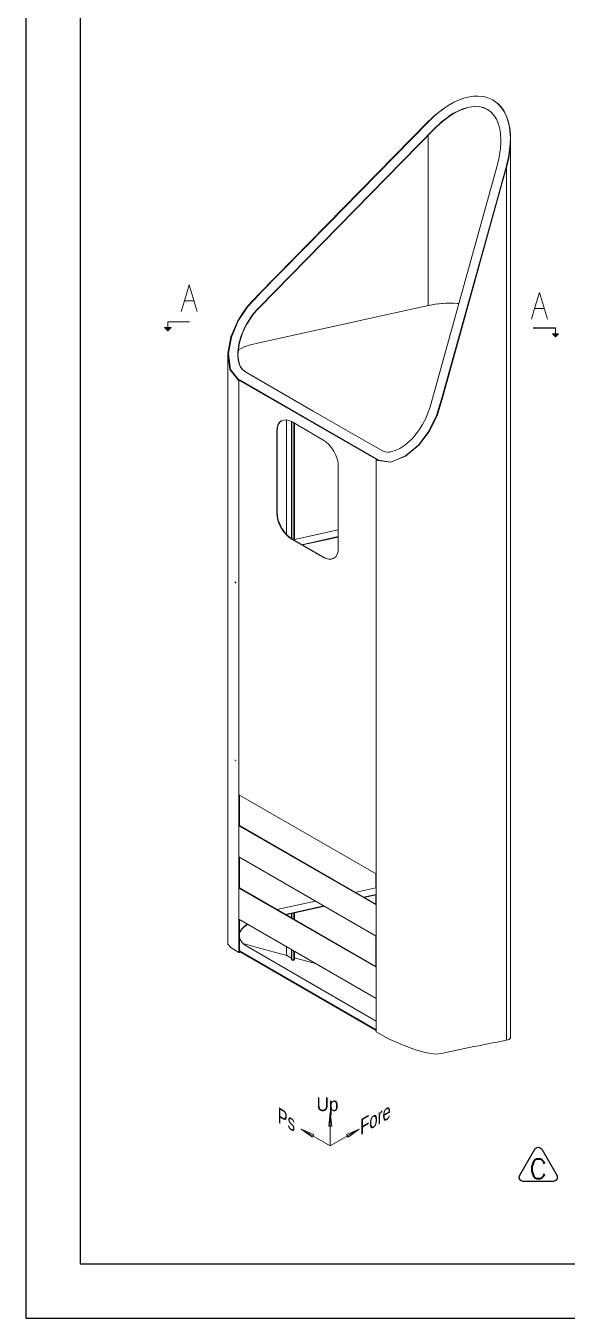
# Model space of a CAD drawing. Header units: millimetres. Extents: x 0 to 50500, y 0 to 29700.
# Drawn here: x 0 to 4969, y 0 to 11860 of the extents above; entities that cross this region are included whole.
import ezdxf
from ezdxf.enums import TextEntityAlignment as Align

# ---------------------------------------------------------------- set-up
doc = ezdxf.new("R2010")
doc.units = ezdxf.units.MM
doc.header["$LTSCALE"] = 50
doc.linetypes.add('AVEVASOLID', pattern=[7.5, 7.5])
for name, color, linetype in [('$Rev.C', 7, 'Continuous'), ('000-BT5', 7, 'Continuous'), ('DEF', 7, 'Continuous'), ('PLATE1', 7, 'Continuous'), ('PROFILE', 7, 'Continuous'), ('SYMB1', 7, 'Continuous'), ('TEXT1', 7, 'Continuous')]:
    doc.layers.add(name, color=color, linetype=linetype)
doc.styles.add('ROMANS', font='romans.shx')
doc.styles.get("Standard").update_dxf_attribs({"font": 'calibri.ttf'})

# ---------------------------------------------------------------- blocks, each defined once
blk = doc.blocks.new('VARD A1L')
at = {"color": 1}
blk.add_lwpolyline([(0, 0), (841, 0), (841, 594), (0, 594)], close=True, dxfattribs=at)
blk.add_lwpolyline([(10, 584), (10, 10), (831, 10), (831, 584)], close=True)
blk = doc.blocks.new('REVISION LETTER')
at = {"flags": 128}
blk.add_lwpolyline([(0.65, 2.75), (3.39, -2, -0.57735), (2.74, -3.13), (-2.74, -3.13, -0.57735), (-3.39, -2), (-0.65, 2.75, -0.57735)], format="xyb", close=True, dxfattribs=at)
at = {"style": 'ROMANS'}
blk.add_attdef('-', text='', height=3.6, dxfattribs=at).set_placement((0, -2.63), align=Align.CENTER)

msp = doc.modelspace()

# ---------------------------------------------------------------- linework, layer by layer
at = {"layer": 'DEF', "color": 253, "linetype": 'AVEVASOLID', "lineweight": 0}
for p, q in [((3692.62, 10854.45), (3692.62, 9293.85)), ((4448.05, 10784.36), (4449.19, 10826.26)), ((4448.97, 10782.62), (4448.95, 10780.67)), ((4365.78, 10411.15), (4408.12, 10562.8)), ((4408.22, 10563.15), (4412.8, 10562.13)), ((4412.8, 10561.8), (4412.8, 9940.66)), ((4412.8, 9939.42), (4412.8, 9318.29)), ((3682.58, 9291.89), (3581.95, 9269.57)), ((4412.8, 9317.06), (4412.8, 8695.92)), ((1859.1, 8851.95), (1859.03, 8851.46)), ((4412.8, 8694.69), (4412.8, 8366.99)), ((1956.32, 8602.11), (1955.9, 8601.96)), ((4412.8, 8366.31), (4412.8, 8038.62)), ((4412.8, 8037.93), (4412.8, 7710.24)), ((3216.71, 7874.03), (3219.45, 7876.41)), ((3219.56, 7876.49), (3226.43, 7874.26)), ((3226.43, 7874.26), (3237.26, 7871.62)), ((4412.8, 7709.55), (4412.8, 7381.86)), ((4412.8, 7381.18), (4412.8, 7053.48)), ((4412.8, 7052.8), (4412.8, 6725.11)), ((4412.8, 6724.42), (4412.8, 6396.73)), ((4412.8, 6396.04), (4412.8, 6068.35)), ((4412.8, 6067.67), (4412.8, 5739.97)), ((4412.8, 5739.29), (4412.8, 5411.6)), ((4412.8, 5410.91), (4412.8, 5083.22)), ((1922.56, 5123.02), (1922.56, 5118.94)), ((1927.5, 5114.83), (1927.5, 5118.91)), ((4412.8, 5082.53), (4412.8, 4754.84)), ((1960.09, 4802.22), (1960.09, 4520.53)), ((4412.8, 4754.16), (4412.8, 4426.46)), ((4412.8, 4425.78), (4412.8, 4098.08)), ((1960.09, 4230.68), (1960.09, 3948.99)), ((4412.8, 4097.4), (4412.8, 3769.71)), ((4412.8, 3769.02), (4412.8, 3160.75)), ((1967.72, 3654.72), (1960.09, 3650.44)), ((2660.01, 3255.03), (2467.64, 3308.27))]:
    msp.add_line(p, q, dxfattribs=at)
at = {"layer": 'DEF', "color": 12, "linetype": 'AVEVASOLID', "lineweight": 0}
for q in [(2793.81, 1887.79), (2528.65, 1734.7), (3058.98, 1734.7)]:
    msp.add_line((2793.81, 1581.61), q, dxfattribs=at)
at = {"layer": 'DEF', "color": 253, "linetype": 'AVEVASOLID', "lineweight": 0}
for points in [[(3835.79, 11100.72), (3817.42, 11088.09), (3784.37, 11063.06), (3752.26, 11036.43), (3721.1, 11008.34), (3690.89, 10978.94)], [(3692.41, 10976.62), (3690.83, 10978.99), (2143.16, 9402.33), (2034.42, 9287.12), (2001.89, 9238.75)], [(4449.38, 10826.25), (4448.95, 10782.62), (4446.1, 10738.6), (4440.91, 10694.41), (4433.51, 10650.21), (4424.08, 10606.08), (4412.8, 10562.14)], [(4449.39, 10791.63), (4449.56, 2578.71), (4447.93, 2571.39), (4443.28, 2564.18), (4435.79, 2558.23), (4425.6, 2553.53), (4412.8, 2550.1)], [(4430.31, 10652.27), (4430.75, 10655.19), (4438.35, 10701.09), (4442.23, 10722.53)], [(4442.23, 10722.53), (4444.11, 10744.84), (4446.93, 10773.23), (4448.05, 10784.36)], [(4412.8, 10561.8), (4370.44, 10410.11), (3821.16, 8433.54), (3775.48, 8281.92), (3703.78, 8138.1), (3605.99, 8010.83), (3485.73, 7910.16), (3348.58, 7854.54), (3216.71, 7874.03), (3216.63, 2627.31), (3330.08, 2564.4), (3456.82, 2507.31), (3577.74, 2463.05), (3681.96, 2434.52), (3762.14, 2423.15), (3812.73, 2428.9), (3855.75, 2438.31), (3898.71, 2447.54), (3941.64, 2456.67), (3984.56, 2465.7), (4027.46, 2474.62), (4070.34, 2483.43), (4113.2, 2492.13), (4156.05, 2500.73), (4198.87, 2509.22), (4241.67, 2517.61), (4284.45, 2525.89), (4327.22, 2534.07), (4369.96, 2542.14), (4412.69, 2550.11), (4412.88, 10562.11)], [(4408.21, 10563.15), (4411.25, 10573.86), (4416.84, 10594.39), (4420.57, 10609.42), (4422.01, 10614.97)], [(4422.01, 10614.97), (4422.67, 10617.91), (4430.31, 10652.27)], [(2960.5, 10230.35), (2144.98, 9399.65), (2036.62, 9284.54), (1948.1, 9151.59), (1886.63, 9004.7), (1858.98, 8851.87), (1878.24, 8707.04), (1947.66, 8619.23)], [(4154.51, 9650.93), (3816.5, 8434.59), (3770.99, 8283.21), (3700.11, 8140.07), (3603.63, 8013.39), (3485.1, 7913.03), (3350.03, 7857.3), (3239.29, 7873.51)], [(2144.33, 9398.6), (2036.84, 9284.33), (2036.6, 9284.07)], [(1974.9, 9196.57), (1980.06, 9201.78), (2026.08, 9270.71)], [(2050.55, 9300.73), (2063.81, 9314.59), (2111.17, 9364.81)], [(3974, 9311.1), (3970.19, 9311.47), (3960.11, 9312.6), (3932.23, 9314.02), (3924.16, 9314.56), (3896.81, 9314.88), (3888.83, 9315.09), (3861.97, 9314.45), (3854.12, 9314.36), (3827.76, 9312.84), (3820.08, 9312.47), (3794.36, 9310.08), (3786.87, 9309.44), (3761.82, 9306.21), (3754.54, 9305.32), (3730.17, 9301.3), (3725.44, 9300.54)], [(1998.86, 9234.25), (1944.7, 9153.7), (1882.22, 9006.05), (1854.02, 8852.23), (1853.32, 8739.71), (1854.27, 8638.24), (1854.52, 8549.13), (1854.71, 3622.08), (1854.47, 3528.91), (1853.61, 3432.92), (1880.55, 3401.29), (1955.96, 3355.16), (1955.9, 8601.96), (1873.46, 8706.2), (1854.02, 8852.23)], [(2015.24, 8918.34), (2010.91, 8916.15), (1950.05, 8883.59)], [(2127.69, 8948.67), (2050.64, 8928.26), (2021.35, 8920.55)], [(1947.66, 8619.23), (1946.93, 8619.1), (1944.38, 8618.06)], [(1944.38, 8618.06), (1953.34, 8609.27), (1956.32, 8606.8)], [(3803.69, 8388.09), (3783.79, 8321.56), (3780.23, 8309.34)], [(3760.84, 8259.18), (3728.02, 8192.59), (3726.22, 8186.01)], [(3750.14, 8232.09), (3753.86, 8241.23), (3760.84, 8259.18)], [(3237.26, 7871.62), (3239.06, 7873.09), (3239.29, 7873.51)], [(1927.7, 6747.68), (1927.7, 6751.76), (1922.26, 6756.3), (1922.26, 6752.21)], [(1955.96, 3355.16), (1960.09, 3356.81), (1960.09, 3659.13)], [(2396.83, 3327.78), (2123, 3402.89), (2015.05, 3430.82), (1999.6, 3433.6)]]:
    msp.add_lwpolyline(points, dxfattribs=at)
at = {"layer": 'PLATE1', "color": 253, "linetype": 'AVEVASOLID', "lineweight": 0}
for p, q in [((2144.33, 9398.6), (2145.17, 9399.46)), ((2127.69, 8948.67), (3581.95, 9269.57)), ((3682.65, 9291.79), (3725.4, 9300.63)), ((1947.59, 9149.87), (1948.55, 9151.75)), ((1886.26, 9002.15), (1887.15, 9005.37)), ((2015.24, 8918.34), (2021.35, 8920.55)), ((1879.8, 8705.07), (1877.92, 8709.47)), ((1946.56, 8620.62), (3241.04, 7873.25)), ((1957.03, 8609.68), (1953.34, 8611.81)), ((1956.32, 8609.27), (3214.97, 7882.59)), ((2639.98, 8322.74), (2638.48, 8323.61)), ((3772.31, 8287.61), (3768.55, 8278.26)), ((3226.43, 7876.79), (3218.5, 7881.37)), ((3219.11, 7876.12), (3218.5, 7876.47)), ((3219.11, 7876.12), (3218.5, 7876.47)), ((3485.55, 7913.41), (3484.56, 7912.8)), ((2467.64, 7145.74), (2868.49, 7234.19)), ((2868.49, 7172.38), (2534.75, 7098.74)), ((2868.49, 7168.3), (2539.87, 7095.79)), ((3214.97, 3791.95), (1956.32, 4518.63)), ((3214.97, 3220.4), (1956.32, 3947.08)), ((3021.06, 3907.98), (3211.23, 3949.94)), ((2304.85, 3749.94), (2657.84, 3827.83)), ((3216.59, 3889.31), (3098.52, 3863.26)), ((3216.59, 3885.23), (3103.64, 3860.31)), ((2735.29, 3783.11), (2382.3, 3705.22)), ((2740.41, 3780.16), (2387.42, 3702.27)), ((3216.63, 2644.63), (1960.09, 3370.09)), ((3216.63, 2640.54), (1960.09, 3366.01))]:
    msp.add_line(p, q, dxfattribs=at)
for points in [[(2746.9, 10012.52), (3700.97, 10985.35), (3723.42, 11007.62), (3746.41, 11029.15), (3775.52, 11054.59), (3845.71, 11108.3), (3851.35, 11112.18), (3867.12, 11122.67), (3929.39, 11158.51), (3964.71, 11175.18), (4021.11, 11196.26), (4049.67, 11204.31), (4055.96, 11205.84), (4110.61, 11214.79), (4135.18, 11216.25), (4148.53, 11216.34), (4200.49, 11211.38), (4214.55, 11208.51), (4241.82, 11200.71), (4286.83, 11180.23)], [(4289.57, 11178.65), (4287.07, 11180.1), (4327.3, 11151.39), (4359.95, 11117.51), (4387.35, 11078.11), (4410.84, 11031.11), (4425.32, 10990.43), (4438.45, 10934.51), (4439.32, 10929.27), (4446.7, 10860.53), (4447.65, 10830.26), (4446.72, 10785.12), (4441.23, 10723.11), (4429.7, 10652.62), (4421.51, 10615.26), (4416.37, 10594.65), (4410.84, 10574.1), (4011.04, 9134.64)], [(4449.22, 10783.68), (4450.15, 10828.82), (4449.2, 10859.09), (4441.83, 10927.83), (4440.95, 10933.07), (4427.82, 10988.99), (4413.35, 11029.67), (4389.85, 11076.66), (4362.45, 11116.07), (4329.8, 11149.95), (4327.46, 11151.62)], [(4236.92, 11093.58), (4199.6, 11110.08), (4183.29, 11114.56), (4164.58, 11118.06), (4122.17, 11120.53), (4119.91, 11120.45), (4068.02, 11114.18), (4054.37, 11111.06), (4004.84, 11095.45), (3983.64, 11086.81), (3978.65, 11084.61), (3920.58, 11054.5), (3886.95, 11033.08), (3881.95, 11029.64), (3819.79, 10982.07), (3794, 10959.54), (3773.53, 10940.36), (3753.34, 10920.33), (2135.09, 9270.81), (2129.57, 9265.12), (2124.1, 9259.33), (2118.87, 9253.66), (2093.2, 9223.68), (2069.52, 9192.52), (2064.44, 9185.34), (2030.89, 9132.6), (2025.96, 9123.92), (1998.65, 9069.77), (1993.93, 9059.11), (1973.5, 9005.89), (1971.68, 9000.4), (1970.17, 8995.73), (1955.74, 8941.56), (1951.31, 8918.48), (1945.24, 8864.55), (1944.73, 8841.95), (1948.66, 8796.16), (1948.81, 8795.23), (1959.5, 8755.2), (1971.79, 8728.86)], [(4238.18, 11092.69), (4202.1, 11108.64), (4185.78, 11113.12), (4167.08, 11116.62), (4124.67, 11119.08), (4122.4, 11119.01), (4070.52, 11112.74), (4056.88, 11109.61), (4007.35, 11094.01), (3986.14, 11085.37), (3981.16, 11083.16), (3923.08, 11053.06), (3889.44, 11031.64), (3884.45, 11028.2), (3822.29, 10980.63), (3796.51, 10958.09), (3776.03, 10938.91), (3755.84, 10918.89), (2137.59, 9269.37), (2132.07, 9263.68), (2126.61, 9257.89), (2121.38, 9252.22), (2095.7, 9222.24), (2072.02, 9191.08), (2066.94, 9183.9), (2033.39, 9131.16), (2028.46, 9122.48), (2001.15, 9068.32), (1996.44, 9057.67), (1976, 9004.45), (1974.18, 8998.96), (1972.67, 8994.29), (1958.24, 8940.12), (1953.82, 8917.04), (1947.74, 8863.1), (1947.23, 8840.51), (1951.15, 8794.71), (1951.31, 8793.79), (1962, 8753.75), (1974.3, 8727.42)], [(1971.81, 8728.82), (1988.92, 8705.97), (2010.62, 8689.03), (2638.47, 8323.6), (3268.86, 7962.58), (3293.8, 7952.49), (3300.21, 7951.06), (3326.62, 7948.74), (3337.61, 7949.26), (3351.94, 7951.06), (3391.65, 7961.82), (3405.87, 7967.78), (3433.52, 7981.9), (3479.15, 8011.74), (3497.89, 8026.51), (3545.77, 8071.28), (3554.7, 8080.93), (3560.69, 8087.64), (3604.34, 8142.52), (3620.87, 8166.59), (3642.58, 8201.83), (3673.89, 8262.64), (3674.82, 8264.67), (3700.35, 8329.56), (3711.18, 8364.84), (4328.36, 10586.93), (4333.4, 10605.64), (4337.97, 10623.96), (4349.04, 10677.36), (4355.5, 10719.89), (4356.21, 10725.63), (4361.05, 10800.09), (4361.06, 10812.71), (4358.13, 10865.66), (4353.24, 10901.35), (4348.45, 10924.85), (4332.39, 10975.85), (4330.91, 10979.46), (4319.01, 11004.75), (4292.79, 11044.96), (4291.04, 11047.15), (4269.94, 11069.51), (4237.09, 11093.48)], [(1960.18, 9173.43), (1999.39, 9235.08), (2001.94, 9238.71), (2033.11, 9280.01)], [(2069.7, 9322.23), (2076.21, 9329.12), (2082.8, 9335.91)], [(1869.28, 8935.47), (1869.71, 8938.56), (1870.81, 8943.86)], [(2013.12, 8687.59), (1991.42, 8704.52), (1974.32, 8727.38)], [(1953.34, 8609.27), (1953.34, 8611.81), (1944.38, 8618.06)], [(3218.5, 7884.63), (1959.85, 8611.31), (1956.32, 8609.27), (1956.32, 4804.4), (3214.97, 4077.72)], [(2865.77, 7034.99), (2868.49, 7065.28), (2868.49, 7816.46), (2865.77, 7849.88), (2857.72, 7885.16), (2844.65, 7920.94), (2827.06, 7955.84), (2805.63, 7988.52), (2781.18, 8017.73), (2754.65, 8042.34), (2727.06, 8061.41), (2444.22, 8224.7), (2416.63, 8237.5), (2390.1, 8243.52), (2365.65, 8242.55), (2344.22, 8234.61), (2326.63, 8220.02), (2313.57, 8199.33), (2305.52, 8173.34), (2302.8, 8143.06), (2302.8, 7391.88), (2305.52, 7358.45), (2313.57, 7323.17), (2326.63, 7287.39), (2344.22, 7252.49), (2365.65, 7219.81), (2390.1, 7190.61), (2416.63, 7166), (2444.22, 7146.93), (2727.06, 6983.63), (2754.65, 6970.84), (2781.18, 6964.82), (2805.63, 6965.79), (2827.06, 6973.72), (2844.65, 6988.32), (2857.72, 7009), (2865.77, 7034.99)], [(2828.66, 6975.05), (2809.17, 6967.83), (2784.72, 6966.86), (2758.19, 6972.88), (2730.6, 6985.67), (2447.76, 7148.97), (2420.17, 7168.04), (2393.64, 7192.65), (2369.19, 7221.85), (2347.76, 7254.53), (2330.17, 7289.43), (2317.1, 7325.21), (2309.05, 7360.49), (2306.34, 7393.92), (2306.34, 8145.1), (2309.05, 8175.39), (2317.1, 8201.37), (2330.17, 8222.06), (2346.16, 8235.33)], [(3760.84, 8259.18), (3749.96, 8232.2), (3748.6, 8229.23), (3713.29, 8161.01)], [(3216.59, 4078.66), (3214.97, 4077.72), (3214.97, 7882.59), (3218.5, 7884.63), (3218.5, 7875.59)], [(3237.26, 7871.62), (3226.43, 7876.79), (3226.43, 7874.26)], [(1927.7, 6751.76), (1925.28, 6753.45), (1922.26, 6756.3)], [(1927.7, 6747.68), (1925.28, 6749.36), (1922.26, 6752.21)], [(3216.59, 3795.09), (1959.85, 4520.67), (1956.32, 4518.63), (1956.32, 4232.85), (3214.97, 3506.17)], [(3216.59, 3223.54), (1959.85, 3949.12), (1956.32, 3947.08), (1956.32, 3661.31), (3214.97, 2934.62)], [(3216.59, 3507.11), (3214.97, 3506.17), (3214.97, 3791.95), (3216.59, 3792.88)], [(2034.87, 3615.95), (2031.67, 3614.4), (2003.65, 3595.13), (1981.86, 3573.34), (1966.96, 3549.69), (1962.14, 3537.08), (1960.09, 3528)], [(2038.72, 3613.73), (2031.67, 3610.32), (2003.65, 3591.04), (1981.86, 3569.26), (1966.96, 3545.61), (1962.14, 3533), (1960.09, 3523.92)], [(1960.09, 3497.48), (1966.96, 3474.98), (1981.86, 3451.34), (2003.65, 3429.55), (2027.54, 3412.71), (3216.61, 2726.2)], [(3216.6, 2935.56), (3214.97, 2934.62), (3214.97, 3220.4), (3216.59, 3221.34)]]:
    msp.add_lwpolyline(points, dxfattribs=at)
at = {"layer": 'PROFILE', "color": 253, "linetype": 'AVEVASOLID', "lineweight": 0}
for p, q in [((2392.69, 7193.78), (2392.69, 8242.93)), ((2439.26, 7154.85), (2439.26, 8227.01)), ((2452.44, 8219.96), (2452.44, 7146.27)), ((2467.64, 8211.18), (2467.64, 7137.49)), ((3211.23, 3798.19), (3211.23, 3884.05)), ((2392.69, 3699.22), (2392.69, 3703.43)), ((2439.26, 3672.34), (2439.26, 3713.71)), ((2452.44, 3716.57), (2452.44, 3664.73)), ((2467.64, 3719.97), (2467.64, 3655.95)), ((3211.23, 3226.64), (3211.23, 3508.33)), ((2452.44, 3374.87), (2452.44, 3283.01))]:
    msp.add_line(p, q, dxfattribs=at)
for points in [[(3216.59, 3945.32), (3211.23, 3948.42), (3211.23, 4079.88)], [(2439.26, 3303.28), (2392.69, 3330.17), (2392.69, 3409.37)], [(2467.64, 3366.09), (2467.64, 3291.79), (2452.44, 3283.01), (2439.26, 3290.63), (2439.26, 3382.48)]]:
    msp.add_lwpolyline(points, dxfattribs=at)
at = {"layer": 'SYMB1', "linetype": 'AVEVASOLID', "lineweight": 0}
for p, q in [((1455.56, 9336.01), (1499.59, 9482.78)), ((1499.59, 9482.78), (1572.97, 9238.17)), ((4670.3, 9265.62), (4714.33, 9412.39)), ((4714.33, 9412.39), (4787.72, 9167.77)), ((1426.2, 9238.17), (1455.56, 9336.01)), ((1455.56, 9336.01), (1543.62, 9336.01)), ((4640.95, 9167.77), (4670.3, 9265.62)), ((4670.3, 9265.62), (4758.37, 9265.62)), ((1303.25, 9091.07), (1303.25, 9144.89)), ((1303.25, 9144.89), (1502.86, 9144.89)), ((1303.25, 9143.91), (1502.86, 9143.91)), ((1303.25, 9060.74), (1273.4, 9091.07)), ((1273.4, 9091.07), (1333.58, 9091.07)), ((1274.87, 9091.07), (1273.89, 9090.09)), ((1275.85, 9091.07), (1274.38, 9089.6)), ((1277.32, 9091.07), (1275.36, 9088.62)), ((1278.79, 9091.07), (1275.85, 9088.13)), ((1280.25, 9091.07), (1276.83, 9087.16)), ((1281.72, 9091.07), (1277.32, 9086.67)), ((1283.19, 9091.07), (1277.81, 9086.18)), ((1284.17, 9091.07), (1278.79, 9085.2)), ((1285.64, 9091.07), (1279.28, 9084.71)), ((1287.1, 9091.07), (1280.25, 9083.73)), ((1288.57, 9091.07), (1280.74, 9083.24)), ((1290.04, 9091.07), (1281.23, 9082.75)), ((1291.51, 9091.07), (1282.21, 9081.77)), ((1292.48, 9091.07), (1282.7, 9081.29)), ((1283.68, 9081.29), (1283.19, 9080.8)), ((1283.19, 9080.8), (1283.19, 9080.8)), ((1293.95, 9091.07), (1283.68, 9080.31)), ((1295.42, 9091.07), (1284.17, 9079.82)), ((1284.17, 9080.31), (1284.17, 9080.31)), ((1284.66, 9079.33), (1284.66, 9079.33)), ((1296.89, 9091.07), (1285.15, 9078.84)), ((1298.36, 9091.07), (1285.64, 9078.35)), ((1285.64, 9078.84), (1285.64, 9078.84)), ((1299.82, 9091.07), (1286.12, 9077.86)), ((1286.12, 9078.35), (1286.12, 9078.35)), ((1286.61, 9077.37), (1286.61, 9077.37)), ((1300.8, 9091.07), (1287.1, 9076.88)), ((1302.27, 9091.07), (1287.59, 9076.39)), ((1287.59, 9076.88), (1287.59, 9076.88)), ((1288.08, 9075.9), (1288.08, 9075.9)), ((1303.74, 9091.07), (1288.57, 9075.41)), ((1305.2, 9091.07), (1289.06, 9074.92)), ((1289.06, 9075.41), (1289.06, 9075.41)), ((1306.67, 9091.07), (1289.55, 9074.44)), ((1289.55, 9074.92), (1289.55, 9074.92)), ((1290.04, 9073.95), (1290.04, 9073.95)), ((1307.65, 9091.07), (1290.53, 9073.46)), ((1309.12, 9091.07), (1291.02, 9072.97)), ((1291.02, 9073.46), (1291.02, 9073.46)), ((1291.51, 9072.48), (1291.51, 9072.48)), ((1310.59, 9091.07), (1292, 9071.99)), ((1312.06, 9091.07), (1292.48, 9071.5)), ((1292.48, 9071.99), (1292.48, 9071.99)), ((1292.98, 9071.5), (1292.98, 9071.5)), ((1313.52, 9091.07), (1293.46, 9071.01)), ((1293.95, 9070.52), (1293.95, 9070.52)), ((1315.48, 9091.07), (1294.44, 9070.03)), ((1294.44, 9070.03), (1294.44, 9070.03)), ((1316.46, 9091.07), (1294.93, 9069.54)), ((1294.93, 9069.05), (1294.93, 9069.05)), ((1317.93, 9091.07), (1295.42, 9068.56)), ((1295.91, 9068.56), (1295.91, 9068.56)), ((1319.88, 9091.07), (1296.4, 9067.59)), ((1296.4, 9067.59), (1296.4, 9067.59)), ((1321.35, 9091.07), (1297.38, 9067.1)), ((1297.38, 9067.1), (1297.38, 9067.1)), ((1297.87, 9066.61), (1297.87, 9066.61)), ((1323.31, 9091.07), (1298.36, 9066.12)), ((1298.36, 9065.63), (1298.36, 9065.63)), ((1325.26, 9091.07), (1299.34, 9065.14)), ((1299.34, 9065.14), (1299.34, 9065.14)), ((1299.82, 9064.16), (1299.82, 9064.16)), ((1326.73, 9091.07), (1300.31, 9063.67)), ((1328.69, 9091.07), (1300.8, 9063.18)), ((1300.8, 9063.67), (1300.8, 9063.67)), ((1301.29, 9063.18), (1301.29, 9063.18)), ((1330.16, 9091.07), (1301.78, 9062.69)), ((1301.78, 9062.2), (1301.78, 9062.2)), ((1332.11, 9091.07), (1302.76, 9061.72)), ((1302.76, 9061.72), (1302.76, 9061.72)), ((1303.25, 9060.74), (1333.58, 9091.07)), ((1303.25, 9060.74), (1303.25, 9060.74)), ((4657.1, 9088.26), (4863.07, 9088.26)), ((4657.1, 9087.28), (4863.07, 9087.28)), ((4863.07, 9006.56), (4834.2, 9034.93)), ((4834.2, 9034.93), (4890.46, 9034.93)), ((4835.67, 9034.93), (4863.55, 9007.54)), ((4837.62, 9034.93), (4864.53, 9008.51)), ((4841.05, 9034.93), (4866, 9009.49)), ((4842.51, 9034.93), (4866.98, 9010.96)), ((4844.47, 9034.93), (4867.95, 9011.94)), ((4846.43, 9034.93), (4868.93, 9012.92)), ((4847.9, 9034.93), (4869.91, 9013.41)), ((4849.85, 9034.93), (4870.89, 9014.38)), ((4851.32, 9034.93), (4871.38, 9015.36)), ((4852.3, 9034.93), (4871.87, 9015.85)), ((4854.26, 9034.93), (4872.85, 9016.83)), ((4856.21, 9034.93), (4873.83, 9017.81)), ((4857.68, 9034.93), (4874.8, 9018.3)), ((4859.15, 9034.93), (4875.29, 9019.28)), ((4860.62, 9034.93), (4875.79, 9019.77)), ((4862.08, 9034.93), (4876.27, 9020.26)), ((4863.07, 9034.93), (4863.07, 9088.26)), ((4863.07, 9006.56), (4890.46, 9034.93)), ((4863.07, 9006.56), (4890.46, 9034.93)), ((4863.55, 9034.93), (4877.25, 9021.23)), ((4865.02, 9034.93), (4877.74, 9021.72)), ((4866.49, 9034.93), (4878.72, 9022.7)), ((4867.47, 9034.93), (4879.21, 9023.19)), ((4868.93, 9034.93), (4879.7, 9023.68)), ((4870.4, 9034.93), (4880.67, 9024.66)), ((4870.4, 9014.38), (4870.4, 9014.38)), ((4871.38, 9014.87), (4871.38, 9014.87)), ((4871.87, 9034.93), (4881.16, 9025.15)), ((4871.87, 9015.85), (4871.87, 9015.85)), ((4872.36, 9016.34), (4872.36, 9016.34)), ((4873.34, 9034.93), (4882.14, 9026.13)), ((4873.34, 9017.32), (4873.34, 9017.32)), ((4873.83, 9017.81), (4873.83, 9017.81)), ((4874.8, 9034.93), (4882.63, 9026.62)), ((4874.8, 9018.3), (4874.8, 9018.3)), ((4875.29, 9019.28), (4875.29, 9019.28)), ((4875.79, 9034.93), (4883.12, 9027.11)), ((4876.27, 9019.77), (4876.27, 9019.77)), ((4876.76, 9020.74), (4876.76, 9020.74)), ((4877.25, 9034.93), (4884.1, 9028.08)), ((4877.25, 9021.23), (4877.25, 9021.23)), ((4878.23, 9021.72), (4878.23, 9021.72)), ((4878.72, 9034.93), (4884.59, 9028.57)), ((4878.72, 9022.7), (4878.72, 9022.7)), ((4879.7, 9023.19), (4879.7, 9023.19)), ((4880.19, 9034.93), (4885.57, 9029.55)), ((4880.19, 9024.17), (4880.19, 9024.17)), ((4880.67, 9024.66), (4880.67, 9024.66)), ((4881.66, 9034.93), (4886.06, 9030.04)), ((4881.66, 9025.15), (4881.66, 9025.15)), ((4882.14, 9026.13), (4882.14, 9026.13)), ((4882.63, 9027.11), (4883.12, 9026.62)), ((4883.12, 9034.93), (4887.03, 9031.02)), ((4883.12, 9026.62), (4883.12, 9026.62)), ((4884.1, 9034.93), (4887.52, 9031.51)), ((4885.57, 9034.93), (4888.02, 9032)), ((4887.03, 9034.93), (4888.99, 9032.98)), ((4888.5, 9034.93), (4889.48, 9033.47)), ((4863.07, 9006.56), (4863.07, 9006.56)), ((4863.55, 9007.54), (4863.55, 9007.54)), ((4864.53, 9008.02), (4864.53, 9008.02)), ((4865.02, 9009), (4865.02, 9009)), ((4865.51, 9009.49), (4865.51, 9009.49)), ((4866.49, 9009.98), (4866.49, 9009.98)), ((4866.98, 9010.96), (4866.98, 9010.96)), ((4867.95, 9011.45), (4867.95, 9011.45)), ((4868.44, 9012.43), (4868.44, 9012.43)), ((4868.93, 9012.92), (4868.93, 9012.92)), ((4869.91, 9013.41), (4869.91, 9013.41))]:
    msp.add_line(p, q, dxfattribs=at)
at = {"layer": 'SYMB1', "color": 12, "linetype": 'AVEVASOLID', "lineweight": 0}
for p, q in [((2779.93, 1762.79), (2793.81, 1887.79)), ((2784.27, 1801.85), (2803.36, 1801.85)), ((2793.81, 1887.79), (2807.7, 1762.79)), ((2629.96, 1660.17), (2528.65, 1734.7)), ((2528.65, 1734.7), (2643.85, 1684.23)), ((2598.3, 1683.46), (2607.85, 1700)), ((2643.85, 1684.23), (2629.96, 1660.17)), ((2807.7, 1762.79), (2779.93, 1762.79)), ((2943.78, 1684.23), (3058.98, 1734.7)), ((2957.67, 1660.17), (2943.78, 1684.23)), ((3058.98, 1734.7), (2957.67, 1660.17)), ((2979.78, 1700), (2989.33, 1683.46))]:
    msp.add_line(p, q, dxfattribs=at)

# ---------------------------------------------------------------- block references
at = {"layer": '$Rev.C', "xscale": 50, "yscale": 50, "zscale": 50}
msp.add_blockref('REVISION LETTER', (4703.3, 1412.11), dxfattribs=at).add_auto_attribs({'-': 'C'})
at = {"layer": '000-BT5', "xscale": 50, "yscale": 50, "zscale": 50}
msp.add_blockref('VARD A1L', (0, 0), dxfattribs=at)

# ---------------------------------------------------------------- texts
at = {"layer": 'TEXT1', "color": 12, "linetype": 'AVEVASOLID', "lineweight": 0, "insert": (2668.81, 2025.29), "char_height": 125, "attachment_point": 1, "line_spacing_factor": 0.9}
msp.add_mtext('{\\W0.90\\fArial|b0|i0;Up}', dxfattribs=at)
at = {"layer": 'TEXT1', "color": 12, "linetype": 'AVEVASOLID', "lineweight": 0, "char_height": 125, "attachment_point": 1, "line_spacing_factor": 0.9}
for s, insert, rotation in [('{\\W0.90\\Q-30.00\\fArial|b0|i0;Ps}', (2374.64, 1905.45), 330), ('{\\W0.90\\Q30.00\\fArial|b0|i0;Fore}', (3007.3, 1786.7), 30.000002)]:
    msp.add_mtext(s, dxfattribs=dict(at, insert=insert, rotation=rotation))

doc.saveas('drawing.dxf')
